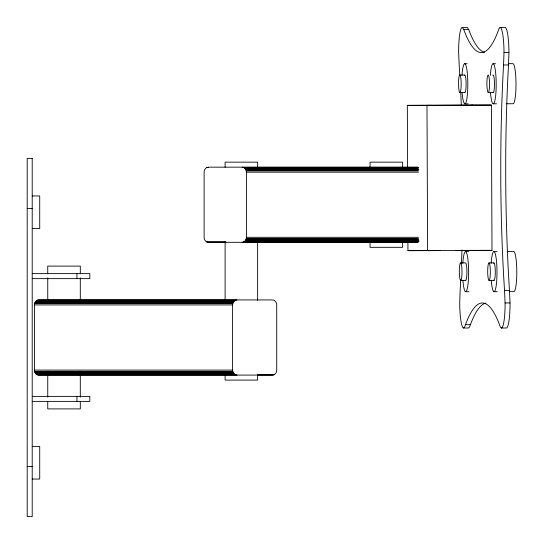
<?xml version="1.0" encoding="UTF-8"?>
<svg xmlns="http://www.w3.org/2000/svg" width="544" height="544" viewBox="0 0 544 544"><rect width="100%" height="100%" fill="white"/><g stroke="black" fill="none" stroke-linecap="round" stroke-linejoin="round"><path stroke-width="0.82" d="M500.12 27.404A25.051 3.781 89.7 0 1 504.009 52.455L503.554 64.981A303.722 45.852 89.7 0 0 504.526 290.435L505.084 302.954A25.051 3.781 89.7 0 1 501.412 328.012L506.362 327.984A25.051 3.781 89.7 0 0 510.034 302.933L509.476 290.408A303.722 45.852 89.7 0 1 508.511 64.96L508.96 52.435A25.051 3.781 89.7 0 0 505.07 27.384L500.12 27.404L499.147 28.261L498.243 30.763A302.525 45.676 89.7 0 1 463.74 29.526L462.298 27.424A25.051 3.781 89.7 0 0 458.626 52.476L459.184 65.001A303.722 45.852 89.7 0 1 459.836 75.636M242.182 242.311C244.746 242.291 246.473 239.686 246.418 237.3L246.418 172.169C246.473 169.789 244.746 167.185 242.182 167.164M34.435 304.939C34.374 302.484 36.251 299.928 38.848 299.928L272.313 299.928C274.904 299.928 276.78 302.484 276.719 304.939L276.719 370.07C276.78 372.524 274.904 375.081 272.313 375.081L38.848 375.081C36.251 375.081 34.374 372.524 34.435 370.07L34.435 304.939L232.601 304.939C232.54 302.484 234.416 299.928 237.014 299.928M485.894 303.096A303.722 45.852 89.7 0 0 470.417 324.646L465.467 324.673L464.562 327.175L463.59 328.025A25.051 3.781 89.7 0 1 459.7 302.981L460.149 290.455A303.722 45.852 89.7 0 0 460.714 279.813M470.417 324.646L469.513 327.148L468.54 328.005L463.59 328.025M417.67 167.164L208.345 167.164C205.782 167.185 204.054 169.789 204.116 172.169L204.116 237.3C204.054 239.686 205.782 242.291 208.345 242.311L417.67 242.311M462.298 27.424L467.248 27.404L468.697 29.505A302.525 45.676 89.7 0 0 484.548 52.312M463.74 29.526L468.697 29.505M504.009 52.455L508.96 52.435M464.705 63.757L467.18 63.743M493.075 63.743L495.55 63.73M508.756 63.675L512.883 63.655A20.04 3.026 89.7 0 1 515.998 83.694A20.04 3.026 89.7 0 1 513.053 103.734L506.45 103.761M503.554 64.981L508.511 64.96M459.802 75.052L464.753 75.024M459.877 92.582A8.765 1.326 89.7 0 0 460.965 79.431A8.765 1.326 89.7 0 0 458.674 79.431A8.765 1.326 89.7 0 0 459.877 92.582L464.828 92.562M488.24 92.568A8.765 1.326 89.7 0 0 489.335 79.417A8.765 1.326 89.7 0 0 487.043 79.417A8.765 1.326 89.7 0 0 488.24 92.568L493.197 92.548M464.875 103.836L468.18 103.822M493.245 103.822L496.543 103.809M407.592 167.382L407.327 105.359L472.464 105.074M491.375 105.067L426.992 105.346L427.618 250.641L492 250.356L491.375 105.067L471.709 105.074M407.912 242.155L407.946 250.648L439.974 250.512M456.11 250.437L473.09 250.369M465.514 251.634L468.812 251.62M493.877 251.62L497.182 251.607M507.083 251.559L513.686 251.532A20.04 3.026 89.7 0 1 516.8 271.572A20.04 3.026 89.7 0 1 513.862 291.611L509.735 291.632M460.605 262.929L465.562 262.902A8.765 1.326 89.7 0 1 466.915 272.816A8.765 1.326 89.7 0 1 465.29 280.14M488.974 262.915L493.925 262.888M460.68 280.459A8.765 1.326 89.7 0 0 461.774 267.308A8.765 1.326 89.7 0 0 459.483 267.308A8.765 1.326 89.7 0 0 460.68 280.459L465.637 280.439M489.049 280.446A8.765 1.326 89.7 0 0 490.137 267.294A8.765 1.326 89.7 0 0 487.846 267.294A8.765 1.326 89.7 0 0 489.049 280.446L494 280.425M504.526 290.435L509.476 290.408M465.684 291.713L468.982 291.7M494.047 291.7L497.352 291.686M505.084 302.954L510.034 302.933M407.327 105.359L431.188 105.325M243.277 167.334L417.914 167.334M206.727 167.545L208.42 167.545M243.807 167.545L418.445 167.545M244.297 167.831L418.091 167.831M244.759 168.198L417.704 168.198M245.174 168.626L418.118 168.626M245.541 169.123L418.486 169.123M245.847 169.667L418.792 169.667M246.092 170.252L418.186 170.252M246.269 170.877L418.363 170.877M246.418 172.169L418.513 172.169M32.212 195.969L39.726 195.969L39.726 228.534L32.212 228.534M27.2 208.495L32.212 208.495M246.418 237.3L418.513 237.3M246.269 238.598L418.363 238.598M246.092 239.217L418.186 239.217M245.847 239.809L418.792 239.809M245.541 240.353L418.486 240.353M245.174 240.842L418.968 240.842M244.759 241.278L418.547 241.278M244.297 241.645L418.934 241.645M206.727 241.93L225.372 241.93M243.807 241.93L418.445 241.93M207.25 242.141L225.896 242.141M243.277 242.141L417.914 242.141M472.335 250.369L492 250.356M407.946 250.648L431.814 250.621M32.212 273.625L89.828 273.625L89.828 278.637L32.212 278.637M37.706 300.098L235.872 300.098M37.155 300.308L235.321 300.308M36.638 300.601L234.804 300.601M36.162 300.961L234.328 300.961M35.727 301.396L233.893 301.396M35.346 301.893L233.512 301.893M35.027 302.437L233.192 302.437M34.768 303.022L232.934 303.022M34.585 303.64L232.75 303.64M34.435 370.07L232.601 370.07C232.54 372.524 234.416 375.081 237.014 375.081M34.585 371.368L232.75 371.368M34.768 371.987L232.934 371.987M35.027 372.579L233.192 372.579M35.346 373.123L233.512 373.123M35.727 373.612L233.893 373.612M36.162 374.048L234.328 374.048M36.638 374.408L234.804 374.408M37.155 374.7L235.321 374.7M257.91 374.7L273.999 374.7M37.706 374.911L235.872 374.911M257.36 374.911L273.455 374.911M32.212 396.372L89.828 396.372L89.828 401.384L32.212 401.384M32.212 446.474L39.726 446.474L39.726 479.04L32.212 479.04M27.2 466.514L32.212 466.514M501.412 328.012L500.426 327.155L499.501 324.652A303.722 45.852 89.7 0 0 465.467 324.673M402.621 167.212L402.621 162.153L370.056 162.153L370.056 167.212M402.621 241.42L402.621 247.323L370.056 247.323L370.056 241.42M257.632 167.239L257.632 162.153L225.114 162.153L225.114 167.239M257.632 241.862L257.632 300.376M257.632 374.156L257.632 380.093L225.114 380.093L225.114 374.156M232.601 304.939L232.601 370.07M225.114 241.862L225.114 300.376M80.308 273.625L80.308 266.111L47.743 266.111L47.743 273.625M80.301 277.855L80.301 299.853M80.301 374.313L80.301 397.154M80.308 401.384L80.308 408.898L47.743 408.898L47.743 401.384M76.928 273.625L76.928 278.637M76.928 396.372L76.928 401.384M47.75 277.855L47.75 299.853M47.75 374.313L47.75 397.154M493.585 263.187A8.765 1.326 89.7 0 1 495.285 271.66A8.765 1.326 89.7 0 1 493.66 280.126M491.184 263.187A20.04 3.026 89.7 0 1 495.774 255.938A20.04 3.026 89.7 0 1 495.91 287.375A20.04 3.026 89.7 0 1 491.259 280.133M462.012 75.324A20.04 3.026 89.7 0 1 466.602 68.075A20.04 3.026 89.7 0 1 466.738 99.511A20.04 3.026 89.7 0 1 462.087 92.269M464.413 75.324A8.765 1.326 89.7 0 1 466.113 83.796A8.765 1.326 89.7 0 1 464.488 92.262M492.782 75.31A8.765 1.326 89.7 0 1 494.482 83.783A8.765 1.326 89.7 0 1 492.85 92.249M490.382 75.31A20.04 3.026 89.7 0 1 494.965 68.061A20.04 3.026 89.7 0 1 495.101 99.498A20.04 3.026 89.7 0 1 490.45 92.256M460.727 92.276A303.722 45.852 89.7 0 1 461.326 105.611M461.944 249.839A303.722 45.852 89.7 0 1 461.455 263.174M462.822 263.201A20.04 3.026 89.7 0 1 467.405 255.952A20.04 3.026 89.7 0 1 467.541 287.388A20.04 3.026 89.7 0 1 462.89 280.146M32.212 158.392L27.2 158.392L27.2 516.616L32.212 516.616L32.212 158.392"/></g></svg>
